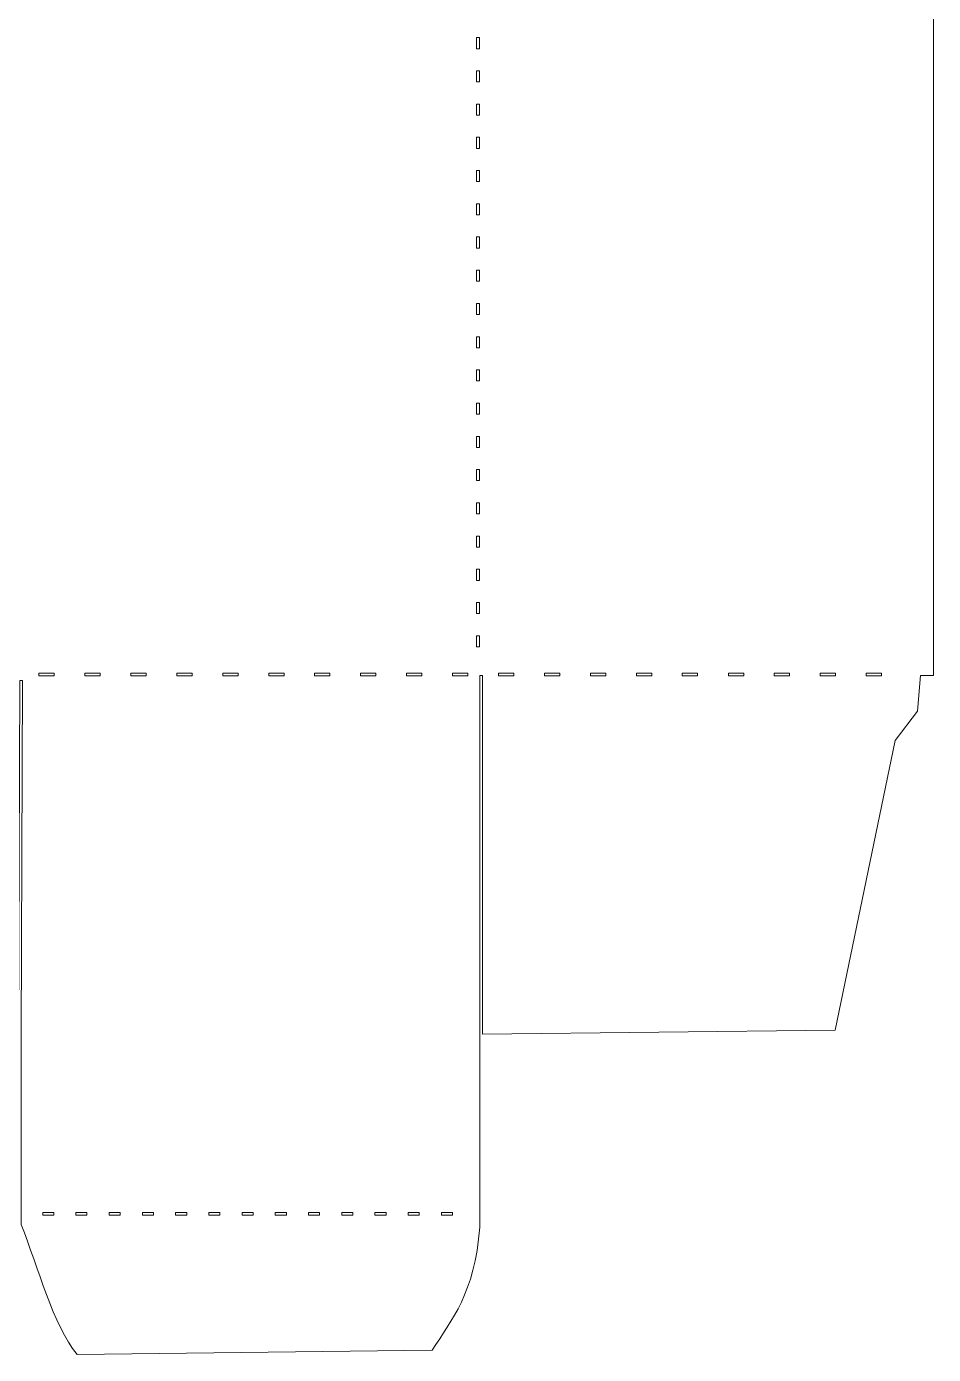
# Model space of a CAD drawing. Header units: centimetres. Extents: x -8.7 to 8.7, y -12.8 to 12.8.
# Drawn here: x 0.03 to 8.7, y -12.82 to -0.13 of the extents above; entities that cross this region are included whole.
import ezdxf

# ---------------------------------------------------------------- set-up
doc = ezdxf.new("R2010")
doc.units = ezdxf.units.CM
doc.header["$MEASUREMENT"] = 0
doc.layers.add('Layer 1', color=7, linetype='Continuous')

msp = doc.modelspace()

# ---------------------------------------------------------------- linework, layer by layer
at = {"layer": 'Layer 1', "color": 30, "lineweight": 13}
for points, knots in [([(0.51249, 12.81647), (0.28118, 12.53084), (0.14372, 11.99129), (-0.02164, 11.57376), (-0.02164, 11.57376), (-0.02164, 11.57376), (-0.02164, 9.78286), (-0.02164, 9.78286), (-0.02164, 9.78286), (-0.02164, 9.78286), (-0.02164, 9.7564), (-0.02164, 9.7564), (-0.02164, 9.7564), (-0.02164, 9.7564), (-0.00841, 6.37552), (-0.00841, 6.37552), (-0.00841, 6.37552), (-0.00841, 6.37552), (-0.03487, 6.37552), (-0.03487, 6.37552), (-0.03487, 6.37552), (-0.03487, 6.37552), (-0.0481, 9.7564), (-0.0481, 9.7564), (-0.0481, 9.7564), (-0.0481, 9.7564), (-3.38929, 9.78286), (-3.38929, 9.78286), (-3.38929, 9.78286), (-3.38929, 9.78286), (-3.99535, 6.9113), (-3.99535, 6.9113), (-3.99535, 6.9113), (-4.04741, 6.71679), (-4.21945, 6.64533), (-4.27151, 6.48797), (-4.27151, 6.48797), (-4.27151, 6.48797), (-4.32277, 9.88125), (-4.32277, 9.88125), (-4.32277, 9.88125), (-4.32277, 9.88125), (-7.74582, 9.77211), (-7.74582, 9.77211), (-7.74582, 9.77211), (-7.74582, 9.77211), (-8.23695, 7.16431), (-8.23695, 7.16431), (-8.23695, 7.16431), (-8.19881, 6.99001), (-8.42268, 6.81605), (-8.54453, 6.64176), (-8.54453, 6.64176), (-8.54453, 6.64176), (-8.5437, 6.34741), (-8.5437, 6.34741), (-8.5437, 6.34741), (-8.5437, 6.34741), (-8.69501, 6.34824), (-8.69501, 6.34824), (-8.69501, 6.34824), (-8.69501, 6.34824), (-8.61894, -0.00011), (-8.61894, -0.00011), (-8.61894, -0.00011), (-8.61894, -0.00011), (-8.69501, -6.34846), (-8.69501, -6.34846), (-8.69501, -6.34846), (-8.69501, -6.34846), (-8.5437, -6.34763), (-8.5437, -6.34763), (-8.5437, -6.34763), (-8.5437, -6.34763), (-8.54453, -6.64198), (-8.54453, -6.64198), (-8.54453, -6.64198), (-8.42269, -6.81628), (-8.19881, -6.99024), (-8.23695, -7.16453), (-8.23695, -7.16453), (-8.23695, -7.16453), (-7.74582, -9.77233), (-7.74582, -9.77233), (-7.74582, -9.77233), (-7.74582, -9.77233), (-4.32277, -9.88147), (-4.32277, -9.88147), (-4.32277, -9.88147), (-4.32277, -9.88147), (-4.27151, -6.48819), (-4.27151, -6.48819), (-4.27151, -6.48819), (-4.21945, -6.64555), (-4.04742, -6.71701), (-3.99535, -6.91152), (-3.99535, -6.91152), (-3.99535, -6.91152), (-3.38929, -9.78308), (-3.38929, -9.78308), (-3.38929, -9.78308), (-3.38929, -9.78308), (-0.0481, -9.75662), (-0.0481, -9.75662), (-0.0481, -9.75662), (-0.0481, -9.75662), (-0.03487, -6.37574), (-0.03487, -6.37574), (-0.03487, -6.37574), (-0.03487, -6.37574), (-0.00841, -6.37574), (-0.00841, -6.37574), (-0.00841, -6.37574), (-0.00841, -6.37574), (-0.02164, -9.75662), (-0.02164, -9.75662), (-0.02164, -9.75662), (-0.02164, -9.75662), (-0.02164, -9.78308), (-0.02164, -9.78308), (-0.02164, -9.78308), (-0.02164, -9.78308), (-0.02164, -11.57398), (-0.02164, -11.57398), (-0.02164, -11.57398), (0.14372, -11.99151), (0.28118, -12.53106), (0.51249, -12.81669), (0.51249, -12.81669), (0.51249, -12.81669), (3.9066, -12.77618), (3.9066, -12.77618), (3.9066, -12.77618), (4.09533, -12.47749), (4.30895, -12.23996), (4.36135, -11.60044), (4.36135, -11.60044), (4.36135, -11.60044), (4.36135, -6.32944), (4.36135, -6.32944), (4.36135, -6.32944), (4.36135, -6.32944), (4.38781, -6.32944), (4.38781, -6.32944), (4.38781, -6.32944), (4.38781, -6.32944), (4.38781, -9.75662), (4.38781, -9.75662), (4.38781, -9.75662), (4.38781, -9.75662), (7.75546, -9.71693), (7.75546, -9.71693), (7.75546, -9.71693), (7.75546, -9.71693), (8.3301, -6.95038), (8.3301, -6.95038), (8.3301, -6.95038), (8.3301, -6.95038), (8.54177, -6.66843), (8.54177, -6.66843), (8.54177, -6.66843), (8.54177, -6.66843), (8.57236, -6.32943), (8.57236, -6.32943), (8.57236, -6.32943), (8.57236, -6.32943), (8.69556, -6.32943), (8.69556, -6.32943), (8.69556, -6.32943), (8.69556, -6.32943), (8.69556, -6.32364), (8.69556, -6.32364), (8.69556, -6.32364), (8.69556, -6.32364), (8.69556, 6.32344), (8.69556, 6.32344), (8.69556, 6.32344), (8.69556, 6.32344), (8.69556, 6.32923), (8.69556, 6.32923), (8.69556, 6.32923), (8.69556, 6.32923), (8.57236, 6.32923), (8.57236, 6.32923), (8.57236, 6.32923), (8.57236, 6.32923), (8.54177, 6.66823), (8.54177, 6.66823), (8.54177, 6.66823), (8.54177, 6.66823), (8.3301, 6.95018), (8.3301, 6.95018), (8.3301, 6.95018), (8.3301, 6.95018), (7.75546, 9.71673), (7.75546, 9.71673), (7.75546, 9.71673), (7.75546, 9.71673), (4.38781, 9.75642), (4.38781, 9.75642), (4.38781, 9.75642), (4.38781, 9.75642), (4.38781, 6.32924), (4.38781, 6.32924), (4.38781, 6.32924), (4.38781, 6.32924), (4.36135, 6.32924), (4.36135, 6.32924), (4.36135, 6.32924), (4.36135, 6.32924), (4.36135, 11.60024), (4.36135, 11.60024), (4.36135, 11.60024), (4.30895, 12.23973), (4.09533, 12.47727), (3.9066, 12.77596), (3.9066, 12.77596), (3.9066, 12.77596), (0.51249, 12.81647), (0.51249, 12.81647)], [0, 0, 0, 0, 0.01785714, 0.01785714, 0.01785714, 0.01785714, 0.03571429, 0.03571429, 0.03571429, 0.03571429, 0.05357143, 0.05357143, 0.05357143, 0.05357143, 0.07142857, 0.07142857, 0.07142857, 0.07142857, 0.08928571, 0.08928571, 0.08928571, 0.08928571, 0.10714286, 0.10714286, 0.10714286, 0.10714286, 0.125, 0.125, 0.125, 0.125, 0.14285714, 0.14285714, 0.14285714, 0.14285714, 0.16071429, 0.16071429, 0.16071429, 0.16071429, 0.17857143, 0.17857143, 0.17857143, 0.17857143, 0.19642857, 0.19642857, 0.19642857, 0.19642857, 0.21428571, 0.21428571, 0.21428571, 0.21428571, 0.23214286, 0.23214286, 0.23214286, 0.23214286, 0.25, 0.25, 0.25, 0.25, 0.26785714, 0.26785714, 0.26785714, 0.26785714, 0.28571429, 0.28571429, 0.28571429, 0.28571429, 0.30357143, 0.30357143, 0.30357143, 0.30357143, 0.32142857, 0.32142857, 0.32142857, 0.32142857, 0.33928571, 0.33928571, 0.33928571, 0.33928571, 0.35714286, 0.35714286, 0.35714286, 0.35714286, 0.375, 0.375, 0.375, 0.375, 0.39285714, 0.39285714, 0.39285714, 0.39285714, 0.41071429, 0.41071429, 0.41071429, 0.41071429, 0.42857143, 0.42857143, 0.42857143, 0.42857143, 0.44642857, 0.44642857, 0.44642857, 0.44642857, 0.46428571, 0.46428571, 0.46428571, 0.46428571, 0.48214286, 0.48214286, 0.48214286, 0.48214286, 0.5, 0.5, 0.5, 0.5, 0.51785714, 0.51785714, 0.51785714, 0.51785714, 0.53571429, 0.53571429, 0.53571429, 0.53571429, 0.55357143, 0.55357143, 0.55357143, 0.55357143, 0.57142857, 0.57142857, 0.57142857, 0.57142857, 0.58928571, 0.58928571, 0.58928571, 0.58928571, 0.60714286, 0.60714286, 0.60714286, 0.60714286, 0.625, 0.625, 0.625, 0.625, 0.64285714, 0.64285714, 0.64285714, 0.64285714, 0.66071429, 0.66071429, 0.66071429, 0.66071429, 0.67857143, 0.67857143, 0.67857143, 0.67857143, 0.69642857, 0.69642857, 0.69642857, 0.69642857, 0.71428571, 0.71428571, 0.71428571, 0.71428571, 0.73214286, 0.73214286, 0.73214286, 0.73214286, 0.75, 0.75, 0.75, 0.75, 0.76785714, 0.76785714, 0.76785714, 0.76785714, 0.78571429, 0.78571429, 0.78571429, 0.78571429, 0.80357143, 0.80357143, 0.80357143, 0.80357143, 0.82142857, 0.82142857, 0.82142857, 0.82142857, 0.83928571, 0.83928571, 0.83928571, 0.83928571, 0.85714286, 0.85714286, 0.85714286, 0.85714286, 0.875, 0.875, 0.875, 0.875, 0.89285714, 0.89285714, 0.89285714, 0.89285714, 0.91071429, 0.91071429, 0.91071429, 0.91071429, 0.92857143, 0.92857143, 0.92857143, 0.92857143, 0.94642857, 0.94642857, 0.94642857, 0.94642857, 0.96428571, 0.96428571, 0.96428571, 0.96428571, 1, 1, 1, 1]), ([(4.33076, -0.2341), (4.33076, -0.2341), (4.35722, -0.2341), (4.35722, -0.2341), (4.35722, -0.2341), (4.35722, -0.2341), (4.35722, -0.33993), (4.35722, -0.33993), (4.35722, -0.33993), (4.35722, -0.33993), (4.33076, -0.33993), (4.33076, -0.33993), (4.33076, -0.33993), (4.33076, -0.33993), (4.33076, -0.2341), (4.33076, -0.2341)], [0, 0, 0, 0, 0.2, 0.2, 0.2, 0.2, 0.4, 0.4, 0.4, 0.4, 0.6, 0.6, 0.6, 0.6, 1, 1, 1, 1]), ([(4.33076, -0.5516), (4.33076, -0.5516), (4.35722, -0.5516), (4.35722, -0.5516), (4.35722, -0.5516), (4.35722, -0.5516), (4.35722, -0.65743), (4.35722, -0.65743), (4.35722, -0.65743), (4.35722, -0.65743), (4.33076, -0.65743), (4.33076, -0.65743), (4.33076, -0.65743), (4.33076, -0.65743), (4.33076, -0.5516), (4.33076, -0.5516)], [0, 0, 0, 0, 0.2, 0.2, 0.2, 0.2, 0.4, 0.4, 0.4, 0.4, 0.6, 0.6, 0.6, 0.6, 1, 1, 1, 1]), ([(4.33076, -0.8691), (4.33076, -0.8691), (4.35722, -0.8691), (4.35722, -0.8691), (4.35722, -0.8691), (4.35722, -0.8691), (4.35722, -0.97493), (4.35722, -0.97493), (4.35722, -0.97493), (4.35722, -0.97493), (4.33076, -0.97493), (4.33076, -0.97493), (4.33076, -0.97493), (4.33076, -0.97493), (4.33076, -0.8691), (4.33076, -0.8691)], [0, 0, 0, 0, 0.2, 0.2, 0.2, 0.2, 0.4, 0.4, 0.4, 0.4, 0.6, 0.6, 0.6, 0.6, 1, 1, 1, 1]), ([(4.33076, -1.1866), (4.33076, -1.1866), (4.35722, -1.1866), (4.35722, -1.1866), (4.35722, -1.1866), (4.35722, -1.1866), (4.35722, -1.29243), (4.35722, -1.29243), (4.35722, -1.29243), (4.35722, -1.29243), (4.33076, -1.29243), (4.33076, -1.29243), (4.33076, -1.29243), (4.33076, -1.29243), (4.33076, -1.1866), (4.33076, -1.1866)], [0, 0, 0, 0, 0.2, 0.2, 0.2, 0.2, 0.4, 0.4, 0.4, 0.4, 0.6, 0.6, 0.6, 0.6, 1, 1, 1, 1]), ([(4.33076, -1.5041), (4.33076, -1.5041), (4.35722, -1.5041), (4.35722, -1.5041), (4.35722, -1.5041), (4.35722, -1.5041), (4.35722, -1.60993), (4.35722, -1.60993), (4.35722, -1.60993), (4.35722, -1.60993), (4.33076, -1.60993), (4.33076, -1.60993), (4.33076, -1.60993), (4.33076, -1.60993), (4.33076, -1.5041), (4.33076, -1.5041)], [0, 0, 0, 0, 0.2, 0.2, 0.2, 0.2, 0.4, 0.4, 0.4, 0.4, 0.6, 0.6, 0.6, 0.6, 1, 1, 1, 1]), ([(4.33076, -1.8216), (4.33076, -1.8216), (4.35722, -1.8216), (4.35722, -1.8216), (4.35722, -1.8216), (4.35722, -1.8216), (4.35722, -1.92743), (4.35722, -1.92743), (4.35722, -1.92743), (4.35722, -1.92743), (4.33076, -1.92743), (4.33076, -1.92743), (4.33076, -1.92743), (4.33076, -1.92743), (4.33076, -1.8216), (4.33076, -1.8216)], [0, 0, 0, 0, 0.2, 0.2, 0.2, 0.2, 0.4, 0.4, 0.4, 0.4, 0.6, 0.6, 0.6, 0.6, 1, 1, 1, 1]), ([(4.33076, -2.1391), (4.33076, -2.1391), (4.35722, -2.1391), (4.35722, -2.1391), (4.35722, -2.1391), (4.35722, -2.1391), (4.35722, -2.24493), (4.35722, -2.24493), (4.35722, -2.24493), (4.35722, -2.24493), (4.33076, -2.24493), (4.33076, -2.24493), (4.33076, -2.24493), (4.33076, -2.24493), (4.33076, -2.1391), (4.33076, -2.1391)], [0, 0, 0, 0, 0.2, 0.2, 0.2, 0.2, 0.4, 0.4, 0.4, 0.4, 0.6, 0.6, 0.6, 0.6, 1, 1, 1, 1]), ([(4.33076, -2.4566), (4.33076, -2.4566), (4.35722, -2.4566), (4.35722, -2.4566), (4.35722, -2.4566), (4.35722, -2.4566), (4.35722, -2.56243), (4.35722, -2.56243), (4.35722, -2.56243), (4.35722, -2.56243), (4.33076, -2.56243), (4.33076, -2.56243), (4.33076, -2.56243), (4.33076, -2.56243), (4.33076, -2.4566), (4.33076, -2.4566)], [0, 0, 0, 0, 0.2, 0.2, 0.2, 0.2, 0.4, 0.4, 0.4, 0.4, 0.6, 0.6, 0.6, 0.6, 1, 1, 1, 1]), ([(4.33076, -2.7741), (4.33076, -2.7741), (4.35722, -2.7741), (4.35722, -2.7741), (4.35722, -2.7741), (4.35722, -2.7741), (4.35722, -2.87993), (4.35722, -2.87993), (4.35722, -2.87993), (4.35722, -2.87993), (4.33076, -2.87993), (4.33076, -2.87993), (4.33076, -2.87993), (4.33076, -2.87993), (4.33076, -2.7741), (4.33076, -2.7741)], [0, 0, 0, 0, 0.2, 0.2, 0.2, 0.2, 0.4, 0.4, 0.4, 0.4, 0.6, 0.6, 0.6, 0.6, 1, 1, 1, 1]), ([(4.33076, -3.0916), (4.33076, -3.0916), (4.35722, -3.0916), (4.35722, -3.0916), (4.35722, -3.0916), (4.35722, -3.0916), (4.35722, -3.19743), (4.35722, -3.19743), (4.35722, -3.19743), (4.35722, -3.19743), (4.33076, -3.19743), (4.33076, -3.19743), (4.33076, -3.19743), (4.33076, -3.19743), (4.33076, -3.0916), (4.33076, -3.0916)], [0, 0, 0, 0, 0.2, 0.2, 0.2, 0.2, 0.4, 0.4, 0.4, 0.4, 0.6, 0.6, 0.6, 0.6, 1, 1, 1, 1]), ([(4.33076, -3.4091), (4.33076, -3.4091), (4.35722, -3.4091), (4.35722, -3.4091), (4.35722, -3.4091), (4.35722, -3.4091), (4.35722, -3.51493), (4.35722, -3.51493), (4.35722, -3.51493), (4.35722, -3.51493), (4.33076, -3.51493), (4.33076, -3.51493), (4.33076, -3.51493), (4.33076, -3.51493), (4.33076, -3.4091), (4.33076, -3.4091)], [0, 0, 0, 0, 0.2, 0.2, 0.2, 0.2, 0.4, 0.4, 0.4, 0.4, 0.6, 0.6, 0.6, 0.6, 1, 1, 1, 1]), ([(4.33076, -3.7266), (4.33076, -3.7266), (4.35722, -3.7266), (4.35722, -3.7266), (4.35722, -3.7266), (4.35722, -3.7266), (4.35722, -3.83243), (4.35722, -3.83243), (4.35722, -3.83243), (4.35722, -3.83243), (4.33076, -3.83243), (4.33076, -3.83243), (4.33076, -3.83243), (4.33076, -3.83243), (4.33076, -3.7266), (4.33076, -3.7266)], [0, 0, 0, 0, 0.2, 0.2, 0.2, 0.2, 0.4, 0.4, 0.4, 0.4, 0.6, 0.6, 0.6, 0.6, 1, 1, 1, 1]), ([(4.33076, -4.0441), (4.33076, -4.0441), (4.35722, -4.0441), (4.35722, -4.0441), (4.35722, -4.0441), (4.35722, -4.0441), (4.35722, -4.14993), (4.35722, -4.14993), (4.35722, -4.14993), (4.35722, -4.14993), (4.33076, -4.14993), (4.33076, -4.14993), (4.33076, -4.14993), (4.33076, -4.14993), (4.33076, -4.0441), (4.33076, -4.0441)], [0, 0, 0, 0, 0.2, 0.2, 0.2, 0.2, 0.4, 0.4, 0.4, 0.4, 0.6, 0.6, 0.6, 0.6, 1, 1, 1, 1]), ([(4.33076, -4.3616), (4.33076, -4.3616), (4.35722, -4.3616), (4.35722, -4.3616), (4.35722, -4.3616), (4.35722, -4.3616), (4.35722, -4.46743), (4.35722, -4.46743), (4.35722, -4.46743), (4.35722, -4.46743), (4.33076, -4.46743), (4.33076, -4.46743), (4.33076, -4.46743), (4.33076, -4.46743), (4.33076, -4.3616), (4.33076, -4.3616)], [0, 0, 0, 0, 0.2, 0.2, 0.2, 0.2, 0.4, 0.4, 0.4, 0.4, 0.6, 0.6, 0.6, 0.6, 1, 1, 1, 1]), ([(4.33076, -4.6791), (4.33076, -4.6791), (4.35722, -4.6791), (4.35722, -4.6791), (4.35722, -4.6791), (4.35722, -4.6791), (4.35722, -4.78493), (4.35722, -4.78493), (4.35722, -4.78493), (4.35722, -4.78493), (4.33076, -4.78493), (4.33076, -4.78493), (4.33076, -4.78493), (4.33076, -4.78493), (4.33076, -4.6791), (4.33076, -4.6791)], [0, 0, 0, 0, 0.2, 0.2, 0.2, 0.2, 0.4, 0.4, 0.4, 0.4, 0.6, 0.6, 0.6, 0.6, 1, 1, 1, 1]), ([(4.33076, -4.9966), (4.33076, -4.9966), (4.35722, -4.9966), (4.35722, -4.9966), (4.35722, -4.9966), (4.35722, -4.9966), (4.35722, -5.10243), (4.35722, -5.10243), (4.35722, -5.10243), (4.35722, -5.10243), (4.33076, -5.10243), (4.33076, -5.10243), (4.33076, -5.10243), (4.33076, -5.10243), (4.33076, -4.9966), (4.33076, -4.9966)], [0, 0, 0, 0, 0.2, 0.2, 0.2, 0.2, 0.4, 0.4, 0.4, 0.4, 0.6, 0.6, 0.6, 0.6, 1, 1, 1, 1]), ([(4.33076, -5.3141), (4.33076, -5.3141), (4.35722, -5.3141), (4.35722, -5.3141), (4.35722, -5.3141), (4.35722, -5.3141), (4.35722, -5.41993), (4.35722, -5.41993), (4.35722, -5.41993), (4.35722, -5.41993), (4.33076, -5.41993), (4.33076, -5.41993), (4.33076, -5.41993), (4.33076, -5.41993), (4.33076, -5.3141), (4.33076, -5.3141)], [0, 0, 0, 0, 0.2, 0.2, 0.2, 0.2, 0.4, 0.4, 0.4, 0.4, 0.6, 0.6, 0.6, 0.6, 1, 1, 1, 1]), ([(4.33076, -5.6316), (4.33076, -5.6316), (4.35722, -5.6316), (4.35722, -5.6316), (4.35722, -5.6316), (4.35722, -5.6316), (4.35722, -5.73743), (4.35722, -5.73743), (4.35722, -5.73743), (4.35722, -5.73743), (4.33076, -5.73743), (4.33076, -5.73743), (4.33076, -5.73743), (4.33076, -5.73743), (4.33076, -5.6316), (4.33076, -5.6316)], [0, 0, 0, 0, 0.2, 0.2, 0.2, 0.2, 0.4, 0.4, 0.4, 0.4, 0.6, 0.6, 0.6, 0.6, 1, 1, 1, 1]), ([(4.33076, -5.9491), (4.33076, -5.9491), (4.35722, -5.9491), (4.35722, -5.9491), (4.35722, -5.9491), (4.35722, -5.9491), (4.35722, -6.05493), (4.35722, -6.05493), (4.35722, -6.05493), (4.35722, -6.05493), (4.33076, -6.05493), (4.33076, -6.05493), (4.33076, -6.05493), (4.33076, -6.05493), (4.33076, -5.9491), (4.33076, -5.9491)], [0, 0, 0, 0, 0.2, 0.2, 0.2, 0.2, 0.4, 0.4, 0.4, 0.4, 0.6, 0.6, 0.6, 0.6, 1, 1, 1, 1]), ([(0.14786, -6.30629), (0.14786, -6.30629), (0.29421, -6.30629), (0.29421, -6.30629), (0.29421, -6.30629), (0.29421, -6.30629), (0.29421, -6.33275), (0.29421, -6.33275), (0.29421, -6.33275), (0.29421, -6.33275), (0.14786, -6.33275), (0.14786, -6.33275), (0.14786, -6.33275), (0.14786, -6.33275), (0.14786, -6.30629), (0.14786, -6.30629)], [0, 0, 0, 0, 0.2, 0.2, 0.2, 0.2, 0.4, 0.4, 0.4, 0.4, 0.6, 0.6, 0.6, 0.6, 1, 1, 1, 1]), ([(0.5869, -6.30629), (0.5869, -6.30629), (0.73325, -6.30629), (0.73325, -6.30629), (0.73325, -6.30629), (0.73325, -6.30629), (0.73325, -6.33275), (0.73325, -6.33275), (0.73325, -6.33275), (0.73325, -6.33275), (0.5869, -6.33275), (0.5869, -6.33275), (0.5869, -6.33275), (0.5869, -6.33275), (0.5869, -6.30629), (0.5869, -6.30629)], [0, 0, 0, 0, 0.2, 0.2, 0.2, 0.2, 0.4, 0.4, 0.4, 0.4, 0.6, 0.6, 0.6, 0.6, 1, 1, 1, 1]), ([(1.02595, -6.30629), (1.02595, -6.30629), (1.1723, -6.30629), (1.1723, -6.30629), (1.1723, -6.30629), (1.1723, -6.30629), (1.1723, -6.33275), (1.1723, -6.33275), (1.1723, -6.33275), (1.1723, -6.33275), (1.02595, -6.33275), (1.02595, -6.33275), (1.02595, -6.33275), (1.02595, -6.33275), (1.02595, -6.30629), (1.02595, -6.30629)], [0, 0, 0, 0, 0.2, 0.2, 0.2, 0.2, 0.4, 0.4, 0.4, 0.4, 0.6, 0.6, 0.6, 0.6, 1, 1, 1, 1]), ([(1.46499, -6.30629), (1.46499, -6.30629), (1.61134, -6.30629), (1.61134, -6.30629), (1.61134, -6.30629), (1.61134, -6.30629), (1.61134, -6.33275), (1.61134, -6.33275), (1.61134, -6.33275), (1.61134, -6.33275), (1.46499, -6.33275), (1.46499, -6.33275), (1.46499, -6.33275), (1.46499, -6.33275), (1.46499, -6.30629), (1.46499, -6.30629)], [0, 0, 0, 0, 0.2, 0.2, 0.2, 0.2, 0.4, 0.4, 0.4, 0.4, 0.6, 0.6, 0.6, 0.6, 1, 1, 1, 1]), ([(1.90403, -6.30629), (1.90403, -6.30629), (2.0512, -6.30629), (2.0512, -6.30629), (2.0512, -6.30629), (2.0512, -6.30629), (2.0512, -6.33275), (2.0512, -6.33275), (2.0512, -6.33275), (2.0512, -6.33275), (1.90403, -6.33275), (1.90403, -6.33275), (1.90403, -6.33275), (1.90403, -6.33275), (1.90403, -6.30629), (1.90403, -6.30629)], [0, 0, 0, 0, 0.2, 0.2, 0.2, 0.2, 0.4, 0.4, 0.4, 0.4, 0.6, 0.6, 0.6, 0.6, 1, 1, 1, 1]), ([(2.3439, -6.30629), (2.3439, -6.30629), (2.49025, -6.30629), (2.49025, -6.30629), (2.49025, -6.30629), (2.49025, -6.30629), (2.49025, -6.33275), (2.49025, -6.33275), (2.49025, -6.33275), (2.49025, -6.33275), (2.3439, -6.33275), (2.3439, -6.33275), (2.3439, -6.33275), (2.3439, -6.33275), (2.3439, -6.30629), (2.3439, -6.30629)], [0, 0, 0, 0, 0.2, 0.2, 0.2, 0.2, 0.4, 0.4, 0.4, 0.4, 0.6, 0.6, 0.6, 0.6, 1, 1, 1, 1]), ([(2.78295, -6.30629), (2.78295, -6.30629), (2.9293, -6.30629), (2.9293, -6.30629), (2.9293, -6.30629), (2.9293, -6.30629), (2.9293, -6.33275), (2.9293, -6.33275), (2.9293, -6.33275), (2.9293, -6.33275), (2.78295, -6.33275), (2.78295, -6.33275), (2.78295, -6.33275), (2.78295, -6.33275), (2.78295, -6.30629), (2.78295, -6.30629)], [0, 0, 0, 0, 0.2, 0.2, 0.2, 0.2, 0.4, 0.4, 0.4, 0.4, 0.6, 0.6, 0.6, 0.6, 1, 1, 1, 1]), ([(3.22199, -6.30629), (3.22199, -6.30629), (3.36834, -6.30629), (3.36834, -6.30629), (3.36834, -6.30629), (3.36834, -6.30629), (3.36834, -6.33275), (3.36834, -6.33275), (3.36834, -6.33275), (3.36834, -6.33275), (3.22199, -6.33275), (3.22199, -6.33275), (3.22199, -6.33275), (3.22199, -6.33275), (3.22199, -6.30629), (3.22199, -6.30629)], [0, 0, 0, 0, 0.2, 0.2, 0.2, 0.2, 0.4, 0.4, 0.4, 0.4, 0.6, 0.6, 0.6, 0.6, 1, 1, 1, 1]), ([(3.66103, -6.30629), (3.66103, -6.30629), (3.80738, -6.30629), (3.80738, -6.30629), (3.80738, -6.30629), (3.80738, -6.30629), (3.80738, -6.33275), (3.80738, -6.33275), (3.80738, -6.33275), (3.80738, -6.33275), (3.66103, -6.33275), (3.66103, -6.33275), (3.66103, -6.33275), (3.66103, -6.33275), (3.66103, -6.30629), (3.66103, -6.30629)], [0, 0, 0, 0, 0.2, 0.2, 0.2, 0.2, 0.4, 0.4, 0.4, 0.4, 0.6, 0.6, 0.6, 0.6, 1, 1, 1, 1]), ([(4.10007, -6.30629), (4.10007, -6.30629), (4.24642, -6.30629), (4.24642, -6.30629), (4.24642, -6.30629), (4.24642, -6.30629), (4.24642, -6.33275), (4.24642, -6.33275), (4.24642, -6.33275), (4.24642, -6.33275), (4.10007, -6.33275), (4.10007, -6.33275), (4.10007, -6.33275), (4.10007, -6.33275), (4.10007, -6.30629), (4.10007, -6.30629)], [0, 0, 0, 0, 0.2, 0.2, 0.2, 0.2, 0.4, 0.4, 0.4, 0.4, 0.6, 0.6, 0.6, 0.6, 1, 1, 1, 1]), ([(4.53994, -6.30629), (4.53994, -6.30629), (4.68629, -6.30629), (4.68629, -6.30629), (4.68629, -6.30629), (4.68629, -6.30629), (4.68629, -6.33275), (4.68629, -6.33275), (4.68629, -6.33275), (4.68629, -6.33275), (4.53994, -6.33275), (4.53994, -6.33275), (4.53994, -6.33275), (4.53994, -6.33275), (4.53994, -6.30629), (4.53994, -6.30629)], [0, 0, 0, 0, 0.2, 0.2, 0.2, 0.2, 0.4, 0.4, 0.4, 0.4, 0.6, 0.6, 0.6, 0.6, 1, 1, 1, 1]), ([(4.97899, -6.30629), (4.97899, -6.30629), (5.12534, -6.30629), (5.12534, -6.30629), (5.12534, -6.30629), (5.12534, -6.30629), (5.12534, -6.33275), (5.12534, -6.33275), (5.12534, -6.33275), (5.12534, -6.33275), (4.97899, -6.33275), (4.97899, -6.33275), (4.97899, -6.33275), (4.97899, -6.33275), (4.97899, -6.30629), (4.97899, -6.30629)], [0, 0, 0, 0, 0.2, 0.2, 0.2, 0.2, 0.4, 0.4, 0.4, 0.4, 0.6, 0.6, 0.6, 0.6, 1, 1, 1, 1]), ([(5.41803, -6.30629), (5.41803, -6.30629), (5.56438, -6.30629), (5.56438, -6.30629), (5.56438, -6.30629), (5.56438, -6.30629), (5.56438, -6.33275), (5.56438, -6.33275), (5.56438, -6.33275), (5.56438, -6.33275), (5.41803, -6.33275), (5.41803, -6.33275), (5.41803, -6.33275), (5.41803, -6.33275), (5.41803, -6.30629), (5.41803, -6.30629)], [0, 0, 0, 0, 0.2, 0.2, 0.2, 0.2, 0.4, 0.4, 0.4, 0.4, 0.6, 0.6, 0.6, 0.6, 1, 1, 1, 1]), ([(5.85707, -6.30629), (5.85707, -6.30629), (6.00342, -6.30629), (6.00342, -6.30629), (6.00342, -6.30629), (6.00342, -6.30629), (6.00342, -6.33275), (6.00342, -6.33275), (6.00342, -6.33275), (6.00342, -6.33275), (5.85707, -6.33275), (5.85707, -6.33275), (5.85707, -6.33275), (5.85707, -6.33275), (5.85707, -6.30629), (5.85707, -6.30629)], [0, 0, 0, 0, 0.2, 0.2, 0.2, 0.2, 0.4, 0.4, 0.4, 0.4, 0.6, 0.6, 0.6, 0.6, 1, 1, 1, 1]), ([(6.29611, -6.30629), (6.29611, -6.30629), (6.44246, -6.30629), (6.44246, -6.30629), (6.44246, -6.30629), (6.44246, -6.30629), (6.44246, -6.33275), (6.44246, -6.33275), (6.44246, -6.33275), (6.44246, -6.33275), (6.29611, -6.33275), (6.29611, -6.33275), (6.29611, -6.33275), (6.29611, -6.33275), (6.29611, -6.30629), (6.29611, -6.30629)], [0, 0, 0, 0, 0.2, 0.2, 0.2, 0.2, 0.4, 0.4, 0.4, 0.4, 0.6, 0.6, 0.6, 0.6, 1, 1, 1, 1]), ([(6.73598, -6.30629), (6.73598, -6.30629), (6.88233, -6.30629), (6.88233, -6.30629), (6.88233, -6.30629), (6.88233, -6.30629), (6.88233, -6.33275), (6.88233, -6.33275), (6.88233, -6.33275), (6.88233, -6.33275), (6.73598, -6.33275), (6.73598, -6.33275), (6.73598, -6.33275), (6.73598, -6.33275), (6.73598, -6.30629), (6.73598, -6.30629)], [0, 0, 0, 0, 0.2, 0.2, 0.2, 0.2, 0.4, 0.4, 0.4, 0.4, 0.6, 0.6, 0.6, 0.6, 1, 1, 1, 1]), ([(7.17503, -6.30629), (7.17503, -6.30629), (7.32138, -6.30629), (7.32138, -6.30629), (7.32138, -6.30629), (7.32138, -6.30629), (7.32138, -6.33275), (7.32138, -6.33275), (7.32138, -6.33275), (7.32138, -6.33275), (7.17503, -6.33275), (7.17503, -6.33275), (7.17503, -6.33275), (7.17503, -6.33275), (7.17503, -6.30629), (7.17503, -6.30629)], [0, 0, 0, 0, 0.2, 0.2, 0.2, 0.2, 0.4, 0.4, 0.4, 0.4, 0.6, 0.6, 0.6, 0.6, 1, 1, 1, 1]), ([(7.61407, -6.30629), (7.61407, -6.30629), (7.76042, -6.30629), (7.76042, -6.30629), (7.76042, -6.30629), (7.76042, -6.30629), (7.76042, -6.33275), (7.76042, -6.33275), (7.76042, -6.33275), (7.76042, -6.33275), (7.61407, -6.33275), (7.61407, -6.33275), (7.61407, -6.33275), (7.61407, -6.33275), (7.61407, -6.30629), (7.61407, -6.30629)], [0, 0, 0, 0, 0.2, 0.2, 0.2, 0.2, 0.4, 0.4, 0.4, 0.4, 0.6, 0.6, 0.6, 0.6, 1, 1, 1, 1]), ([(8.05311, -6.30629), (8.05311, -6.30629), (8.19946, -6.30629), (8.19946, -6.30629), (8.19946, -6.30629), (8.19946, -6.30629), (8.19946, -6.33275), (8.19946, -6.33275), (8.19946, -6.33275), (8.19946, -6.33275), (8.05311, -6.33275), (8.05311, -6.33275), (8.05311, -6.33275), (8.05311, -6.33275), (8.05311, -6.30629), (8.05311, -6.30629)], [0, 0, 0, 0, 0.2, 0.2, 0.2, 0.2, 0.4, 0.4, 0.4, 0.4, 0.6, 0.6, 0.6, 0.6, 1, 1, 1, 1]), ([(0.18424, -11.45988), (0.18424, -11.45988), (0.29007, -11.45988), (0.29007, -11.45988), (0.29007, -11.45988), (0.29007, -11.45988), (0.29007, -11.48634), (0.29007, -11.48634), (0.29007, -11.48634), (0.29007, -11.48634), (0.18424, -11.48634), (0.18424, -11.48634), (0.18424, -11.48634), (0.18424, -11.48634), (0.18424, -11.45988), (0.18424, -11.45988)], [0, 0, 0, 0, 0.2, 0.2, 0.2, 0.2, 0.4, 0.4, 0.4, 0.4, 0.6, 0.6, 0.6, 0.6, 1, 1, 1, 1]), ([(0.50174, -11.45988), (0.50174, -11.45988), (0.60757, -11.45988), (0.60757, -11.45988), (0.60757, -11.45988), (0.60757, -11.45988), (0.60757, -11.48634), (0.60757, -11.48634), (0.60757, -11.48634), (0.60757, -11.48634), (0.50174, -11.48634), (0.50174, -11.48634), (0.50174, -11.48634), (0.50174, -11.48634), (0.50174, -11.45988), (0.50174, -11.45988)], [0, 0, 0, 0, 0.2, 0.2, 0.2, 0.2, 0.4, 0.4, 0.4, 0.4, 0.6, 0.6, 0.6, 0.6, 1, 1, 1, 1]), ([(0.81924, -11.45988), (0.81924, -11.45988), (0.92507, -11.45988), (0.92507, -11.45988), (0.92507, -11.45988), (0.92507, -11.45988), (0.92507, -11.48634), (0.92507, -11.48634), (0.92507, -11.48634), (0.92507, -11.48634), (0.81924, -11.48634), (0.81924, -11.48634), (0.81924, -11.48634), (0.81924, -11.48634), (0.81924, -11.45988), (0.81924, -11.45988)], [0, 0, 0, 0, 0.2, 0.2, 0.2, 0.2, 0.4, 0.4, 0.4, 0.4, 0.6, 0.6, 0.6, 0.6, 1, 1, 1, 1]), ([(1.13674, -11.45988), (1.13674, -11.45988), (1.24257, -11.45988), (1.24257, -11.45988), (1.24257, -11.45988), (1.24257, -11.45988), (1.24257, -11.48634), (1.24257, -11.48634), (1.24257, -11.48634), (1.24257, -11.48634), (1.13674, -11.48634), (1.13674, -11.48634), (1.13674, -11.48634), (1.13674, -11.48634), (1.13674, -11.45988), (1.13674, -11.45988)], [0, 0, 0, 0, 0.2, 0.2, 0.2, 0.2, 0.4, 0.4, 0.4, 0.4, 0.6, 0.6, 0.6, 0.6, 1, 1, 1, 1]), ([(1.45424, -11.45988), (1.45424, -11.45988), (1.56007, -11.45988), (1.56007, -11.45988), (1.56007, -11.45988), (1.56007, -11.45988), (1.56007, -11.48634), (1.56007, -11.48634), (1.56007, -11.48634), (1.56007, -11.48634), (1.45424, -11.48634), (1.45424, -11.48634), (1.45424, -11.48634), (1.45424, -11.48634), (1.45424, -11.45988), (1.45424, -11.45988)], [0, 0, 0, 0, 0.2, 0.2, 0.2, 0.2, 0.4, 0.4, 0.4, 0.4, 0.6, 0.6, 0.6, 0.6, 1, 1, 1, 1]), ([(1.77174, -11.45988), (1.77174, -11.45988), (1.87757, -11.45988), (1.87757, -11.45988), (1.87757, -11.45988), (1.87757, -11.45988), (1.87757, -11.48634), (1.87757, -11.48634), (1.87757, -11.48634), (1.87757, -11.48634), (1.77174, -11.48634), (1.77174, -11.48634), (1.77174, -11.48634), (1.77174, -11.48634), (1.77174, -11.45988), (1.77174, -11.45988)], [0, 0, 0, 0, 0.2, 0.2, 0.2, 0.2, 0.4, 0.4, 0.4, 0.4, 0.6, 0.6, 0.6, 0.6, 1, 1, 1, 1]), ([(2.08924, -11.45988), (2.08924, -11.45988), (2.19507, -11.45988), (2.19507, -11.45988), (2.19507, -11.45988), (2.19507, -11.45988), (2.19507, -11.48634), (2.19507, -11.48634), (2.19507, -11.48634), (2.19507, -11.48634), (2.08924, -11.48634), (2.08924, -11.48634), (2.08924, -11.48634), (2.08924, -11.48634), (2.08924, -11.45988), (2.08924, -11.45988)], [0, 0, 0, 0, 0.2, 0.2, 0.2, 0.2, 0.4, 0.4, 0.4, 0.4, 0.6, 0.6, 0.6, 0.6, 1, 1, 1, 1]), ([(2.40674, -11.45988), (2.40674, -11.45988), (2.51257, -11.45988), (2.51257, -11.45988), (2.51257, -11.45988), (2.51257, -11.45988), (2.51257, -11.48634), (2.51257, -11.48634), (2.51257, -11.48634), (2.51257, -11.48634), (2.40674, -11.48634), (2.40674, -11.48634), (2.40674, -11.48634), (2.40674, -11.48634), (2.40674, -11.45988), (2.40674, -11.45988)], [0, 0, 0, 0, 0.2, 0.2, 0.2, 0.2, 0.4, 0.4, 0.4, 0.4, 0.6, 0.6, 0.6, 0.6, 1, 1, 1, 1]), ([(2.72424, -11.45988), (2.72424, -11.45988), (2.83007, -11.45988), (2.83007, -11.45988), (2.83007, -11.45988), (2.83007, -11.45988), (2.83007, -11.48634), (2.83007, -11.48634), (2.83007, -11.48634), (2.83007, -11.48634), (2.72424, -11.48634), (2.72424, -11.48634), (2.72424, -11.48634), (2.72424, -11.48634), (2.72424, -11.45988), (2.72424, -11.45988)], [0, 0, 0, 0, 0.2, 0.2, 0.2, 0.2, 0.4, 0.4, 0.4, 0.4, 0.6, 0.6, 0.6, 0.6, 1, 1, 1, 1]), ([(3.04174, -11.45988), (3.04174, -11.45988), (3.14757, -11.45988), (3.14757, -11.45988), (3.14757, -11.45988), (3.14757, -11.45988), (3.14757, -11.48634), (3.14757, -11.48634), (3.14757, -11.48634), (3.14757, -11.48634), (3.04174, -11.48634), (3.04174, -11.48634), (3.04174, -11.48634), (3.04174, -11.48634), (3.04174, -11.45988), (3.04174, -11.45988)], [0, 0, 0, 0, 0.2, 0.2, 0.2, 0.2, 0.4, 0.4, 0.4, 0.4, 0.6, 0.6, 0.6, 0.6, 1, 1, 1, 1]), ([(3.35924, -11.45988), (3.35924, -11.45988), (3.46507, -11.45988), (3.46507, -11.45988), (3.46507, -11.45988), (3.46507, -11.45988), (3.46507, -11.48634), (3.46507, -11.48634), (3.46507, -11.48634), (3.46507, -11.48634), (3.35924, -11.48634), (3.35924, -11.48634), (3.35924, -11.48634), (3.35924, -11.48634), (3.35924, -11.45988), (3.35924, -11.45988)], [0, 0, 0, 0, 0.2, 0.2, 0.2, 0.2, 0.4, 0.4, 0.4, 0.4, 0.6, 0.6, 0.6, 0.6, 1, 1, 1, 1]), ([(3.67674, -11.45988), (3.67674, -11.45988), (3.78257, -11.45988), (3.78257, -11.45988), (3.78257, -11.45988), (3.78257, -11.45988), (3.78257, -11.48634), (3.78257, -11.48634), (3.78257, -11.48634), (3.78257, -11.48634), (3.67674, -11.48634), (3.67674, -11.48634), (3.67674, -11.48634), (3.67674, -11.48634), (3.67674, -11.45988), (3.67674, -11.45988)], [0, 0, 0, 0, 0.2, 0.2, 0.2, 0.2, 0.4, 0.4, 0.4, 0.4, 0.6, 0.6, 0.6, 0.6, 1, 1, 1, 1]), ([(3.99424, -11.45988), (3.99424, -11.45988), (4.10007, -11.45988), (4.10007, -11.45988), (4.10007, -11.45988), (4.10007, -11.45988), (4.10007, -11.48634), (4.10007, -11.48634), (4.10007, -11.48634), (4.10007, -11.48634), (3.99424, -11.48634), (3.99424, -11.48634), (3.99424, -11.48634), (3.99424, -11.48634), (3.99424, -11.45988), (3.99424, -11.45988)], [0, 0, 0, 0, 0.2, 0.2, 0.2, 0.2, 0.4, 0.4, 0.4, 0.4, 0.6, 0.6, 0.6, 0.6, 1, 1, 1, 1])]:
    msp.add_open_spline(points, degree=3, knots=knots, dxfattribs=at)

doc.saveas('drawing.dxf')
